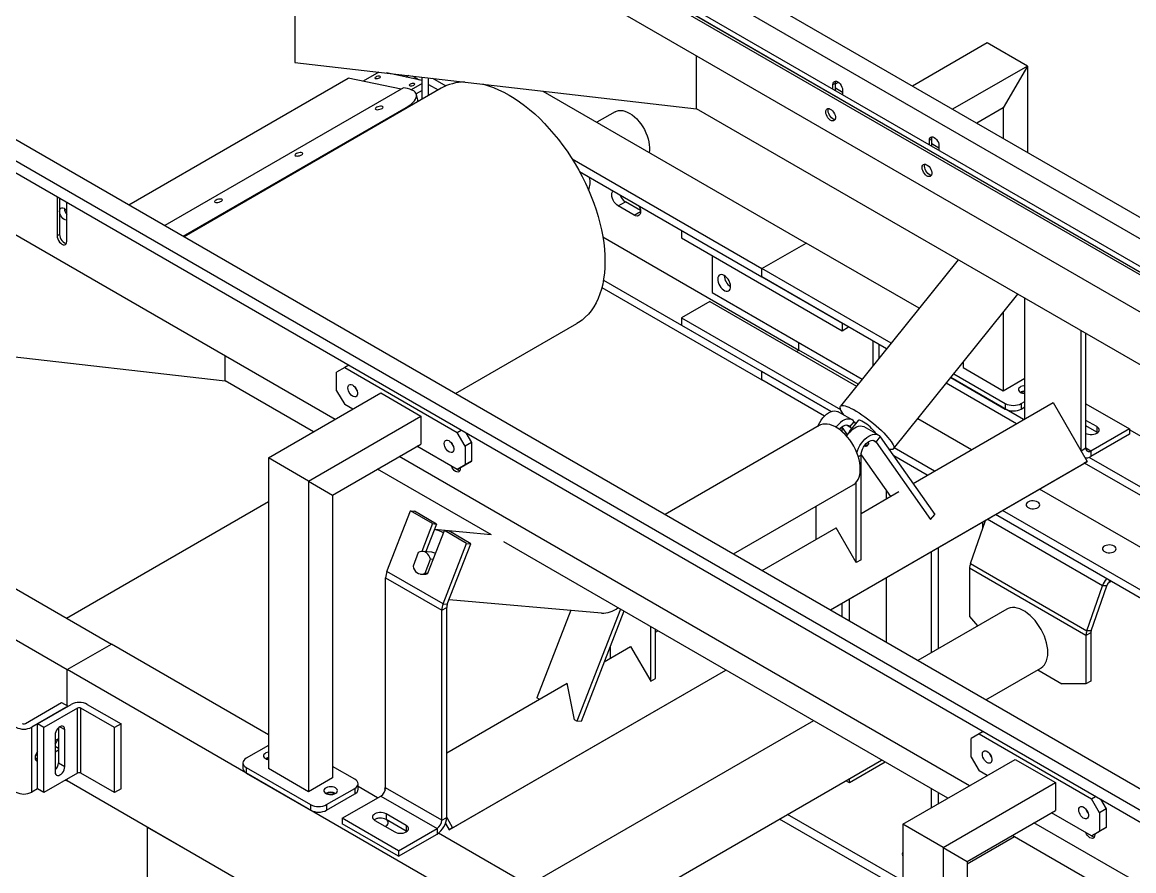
# Model space of a CAD drawing. Header units: millimetres. Extents: x 41 to 1868, y -696 to 319.
# Drawn here: x 1283.57 to 1301.37, y 253.05 to 266.63 of the extents above; entities that cross this region are included whole.
import ezdxf

# ---------------------------------------------------------------- set-up
doc = ezdxf.new("R2010")
doc.units = ezdxf.units.MM

msp = doc.modelspace()

# ---------------------------------------------------------------- linework, layer by layer
at = {"color": 7, "linetype": 'Continuous', "lineweight": 25}
for p, q in [((1288.3118, 271.1014), (1359.1511, 230.2068)), ((1288.0161, 270.9307), (1358.8554, 230.0361)), ((1287.9004, 270.4185), (1358.7397, 229.5239)), ((1287.939, 270.4408), (1358.7783, 229.5461)), ((1358.7397, 228.93), (1287.9004, 269.8247)), ((1287.939, 269.8024), (1287.939, 265.9869)), ((1294.3673, 266.7298), (1352.35, 233.2571)), ((1294.4444, 266.7744), (1352.4271, 233.3016)), ((1280.3922, 266.5295), (1351.2315, 225.6349)), ((1280.0966, 266.3588), (1350.9358, 225.4642)), ((1299.0213, 266.2993), (1297.8257, 265.6091)), ((1299.6641, 265.9282), (1299.0213, 266.2993)), ((1280.0966, 266.1658), (1350.9358, 225.2712)), ((1294.3673, 265.2452), (1294.3673, 266.0914)), ((1287.939, 265.9869), (1294.3673, 265.2452)), ((1299.6641, 265.9282), (1298.4685, 265.238)), ((1299.6641, 265.9282), (1299.2784, 265.2602)), ((1299.6641, 265.9282), (1299.6641, 264.5479)), ((1285.2794, 263.7082), (1288.7926, 265.7363)), ((1289.6399, 265.5575), (1288.7926, 265.7363)), ((1289.2853, 265.8316), (1289.0325, 265.6857)), ((1289.9768, 265.697), (1289.4039, 265.8179)), ((1289.7608, 265.7767), (1289.7175, 265.7517)), ((1289.8185, 265.77), (1289.9268, 265.7075)), ((1289.9768, 265.3978), (1289.9768, 265.7518)), ((1290.0796, 265.4572), (1290.0796, 265.7399)), ((1290.0796, 265.6342), (1290.0796, 265.7399)), ((1290.1401, 265.7329), (1290.3535, 265.6097)), ((1296.6419, 265.668), (1296.5914, 265.6388)), ((1289.6794, 265.5803), (1285.858, 263.3742)), ((1290.2785, 265.572), (1286.1647, 263.1972)), ((1289.7407, 265.5673), (1289.6794, 265.5803)), ((1289.9768, 265.6511), (1289.8009, 265.5496)), ((1289.9768, 265.5393), (1289.8812, 265.4841)), ((1290.0796, 265.6342), (1290.2329, 265.5457)), ((1291.9076, 265.529), (1296.1222, 263.096)), ((1296.5529, 265.6314), (1296.5914, 265.6537)), ((1296.5529, 265.5572), (1296.5529, 265.6314)), ((1296.5914, 265.5349), (1296.5914, 265.6537)), ((1296.5914, 265.5794), (1296.7071, 265.5126)), ((1296.7071, 265.5423), (1296.7071, 265.4681)), ((1289.9052, 265.3885), (1289.8858, 265.4705)), ((1286.1508, 263.2051), (1289.7227, 265.2671)), ((1293.0665, 265.1965), (1292.775, 265.0282)), ((1352.35, 231.7725), (1294.3673, 265.2452)), ((1299.2784, 265.2602), (1298.8543, 265.0154)), ((1299.2784, 265.2602), (1299.2784, 264.7705)), ((1288.5817, 260.2727), (1280.3537, 265.0226)), ((1298.1709, 264.7864), (1298.1747, 264.7842)), ((1298.0956, 264.7408), (1298.1342, 264.763)), ((1298.0956, 264.6665), (1298.0956, 264.7408)), ((1298.1342, 264.6443), (1298.1342, 264.763)), ((1298.1342, 264.6888), (1298.2499, 264.622)), ((1298.2499, 264.6517), (1298.2499, 264.5775)), ((1292.377, 264.4416), (1295.4151, 262.6878)), ((1292.4958, 264.2394), (1295.4151, 262.5541)), ((1284.1335, 263.8353), (1284.1335, 263.2117)), ((1284.1721, 263.8131), (1284.1721, 263.234)), ((1284.2878, 263.1227), (1284.2878, 263.7463)), ((1293.1137, 263.6896), (1293.2295, 263.7564)), ((1293.4729, 263.6158), (1293.2295, 263.7564)), ((1293.3709, 263.5411), (1293.1137, 263.6896)), ((1284.1721, 263.234), (1284.1335, 263.2117)), ((1292.8683, 263.1929), (1296.0065, 261.3812)), ((1294.1294, 263.2963), (1294.1294, 263.1776)), ((1294.1294, 263.2963), (1296.7007, 261.812)), ((1294.1294, 263.1776), (1296.7007, 261.6932)), ((1295.4151, 262.6878), (1296.1222, 263.096)), ((1297.9318, 262.0513), (1296.1222, 263.096)), ((1294.618, 262.8955), (1294.618, 262.3016)), ((1298.5556, 262.8273), (1296.6724, 260.4847)), ((1295.4151, 262.5541), (1295.4151, 262.6878)), ((1297.4835, 261.4937), (1295.4151, 262.6878)), ((1292.8783, 262.5042), (1295.4151, 261.0398)), ((1297.4101, 261.4024), (1295.4151, 262.5541)), ((1292.8531, 262.3852), (1295.4151, 260.9062)), ((1294.618, 262.3016), (1297.0188, 260.9156)), ((1294.5794, 262.1606), (1294.1294, 261.9008)), ((1294.5794, 262.1606), (1296.9292, 260.8041)), ((1297.5227, 259.8012), (1299.5116, 262.2754)), ((1299.6256, 260.2868), (1299.6256, 262.2096)), ((1299.2784, 261.9853), (1299.2784, 260.7321)), ((1290.5123, 260.6873), (1292.452, 261.8071)), ((1294.1294, 261.9008), (1296.674, 260.4319)), ((1294.1294, 261.9008), (1294.1294, 261.782)), ((1294.1294, 261.782), (1296.5254, 260.3988)), ((1296.7007, 261.812), (1296.7007, 261.6932)), ((1296.7007, 261.6932), (1296.8036, 261.7526)), ((1280.3922, 261.6303), (1286.8205, 260.8885)), ((1300.5255, 259.7673), (1300.5255, 261.6901)), ((1300.6026, 259.8118), (1300.6026, 261.6456)), ((1296.0065, 261.3812), (1296.0065, 261.5)), ((1297.1893, 261.5299), (1297.1893, 261.1276)), ((1297.2921, 261.2556), (1297.2921, 261.4706)), ((1286.8205, 260.8885), (1286.8205, 261.2894)), ((1295.9679, 261.359), (1296.0065, 261.3812)), ((1296.9536, 260.8345), (1296.0065, 261.3812)), ((1288.7361, 261.104), (1288.6075, 261.0298)), ((1288.8004, 261.1412), (1288.7361, 261.104)), ((1288.7361, 261.104), (1290.536, 260.065)), ((1295.4151, 260.9062), (1295.4151, 261.0398)), ((1296.5254, 260.3988), (1295.4151, 261.0398)), ((1298.6356, 261.1857), (1298.6356, 261.1032)), ((1298.6356, 261.1032), (1299.2784, 260.7321)), ((1288.2345, 260.0723), (1286.8205, 260.8885)), ((1288.6075, 260.7329), (1288.6075, 261.0298)), ((1296.4186, 260.3269), (1295.4151, 260.9062)), ((1299.604, 260.2695), (1298.4395, 260.9418)), ((1298.4395, 260.9418), (1299.3106, 260.4389)), ((1298.4884, 261.0026), (1299.3106, 260.528)), ((1299.2784, 260.7321), (1299.6256, 260.9325)), ((1287.5147, 259.6567), (1289.3147, 260.6958)), ((1288.6075, 260.7329), (1288.7361, 260.5102)), ((1288.929, 260.7374), (1288.929, 260.745)), ((1289.3147, 260.6958), (1289.9575, 260.3247)), ((1299.4883, 260.2027), (1298.3662, 260.8505)), ((1288.8646, 260.436), (1288.7361, 260.5102)), ((1297.8342, 259.2479), (1300.0755, 260.5417)), ((1299.3106, 260.528), (1299.3106, 260.4389)), ((1299.5677, 260.528), (1299.6256, 260.5614)), ((1299.5677, 260.528), (1299.5677, 260.4389)), ((1300.0755, 260.5417), (1300.621, 259.597)), ((1300.6026, 260.5243), (1301.2969, 260.1235)), ((1288.1576, 259.2856), (1289.9575, 260.3247)), ((1289.9575, 260.3247), (1289.9575, 259.8793)), ((1296.859, 260.2659), (1296.634, 260.3958)), ((1296.7007, 260.3821), (1296.7007, 260.3573)), ((1299.5677, 260.4389), (1299.6256, 260.4723)), ((1296.3316, 260.1731), (1293.8673, 258.7505)), ((1296.6936, 260.1491), (1296.7831, 260.0216)), ((1296.9141, 260.2037), (1296.8139, 260.0791)), ((1296.8249, 260.1525), (1296.8917, 260.2356)), ((1296.8249, 260.1525), (1296.8473, 260.1206)), ((1296.8917, 260.2356), (1296.9141, 260.2037)), ((1296.9559, 260.2569), (1296.9136, 260.2044)), ((1297.2768, 260.0247), (1297.0519, 260.1546)), ((1298.7681, 259.787), (1297.9096, 260.2826)), ((1299.6256, 260.2868), (1299.6256, 260.282)), ((1300.7762, 260.1569), (1300.6026, 260.2571)), ((1300.7762, 260.0678), (1300.6026, 260.168)), ((1300.7762, 260.1569), (1300.7762, 260.0678)), ((1290.536, 260.065), (1290.6003, 260.1021)), ((1290.6646, 259.8423), (1290.536, 260.065)), ((1290.6774, 260.0576), (1290.7674, 259.9017)), ((1296.7007, 260.0763), (1296.7007, 260.1389)), ((1296.8208, 260.0692), (1296.8139, 260.0791)), ((1297.2427, 259.9113), (1297.3095, 259.9944)), ((1297.3095, 259.9944), (1298.183, 258.7515)), ((1301.2969, 260.1235), (1300.6798, 259.7673)), ((1301.2969, 260.0344), (1300.6798, 259.6782)), ((1300.7874, 260.0604), (1300.7762, 260.0678)), ((1301.2969, 260.1235), (1301.2969, 260.0344)), ((1308.0884, 256.188), (1301.2969, 260.1087)), ((1288.5433, 259.0629), (1289.9575, 259.8793)), ((1290.536, 259.4711), (1289.8932, 259.8422)), ((1290.4717, 259.8468), (1290.4717, 259.8544)), ((1290.7674, 259.9017), (1290.6646, 259.8423)), ((1290.6646, 259.8423), (1290.6646, 259.5454)), ((1290.7674, 259.9017), (1290.7674, 259.6047)), ((1297.0738, 259.8723), (1297.0918, 259.8467)), ((1297.1252, 259.8883), (1297.0918, 259.8467)), ((1297.1252, 259.8883), (1297.1114, 259.9079)), ((1297.2427, 259.9113), (1298.1162, 258.6684)), ((1298.1767, 259.4456), (1297.5347, 259.8162)), ((1300.6026, 259.8118), (1300.5255, 259.7673)), ((1279.6659, 259.7561), (1285.0013, 256.676)), ((1287.5147, 259.6567), (1287.5147, 254.6833)), ((1288.1576, 259.2856), (1287.5147, 259.6567)), ((1298.7383, 254.4094), (1289.6103, 259.6789)), ((1297.0028, 258.0257), (1297.0028, 259.6985)), ((1297.0031, 259.7087), (1297.4734, 259.0396)), ((1298.061, 259.3788), (1297.5246, 259.6884)), ((1300.5256, 259.7623), (1300.5255, 259.7673)), ((1307.6401, 255.6304), (1300.6514, 259.6649)), ((1300.6798, 259.7673), (1300.6798, 259.6782)), ((1291.0884, 258.4247), (1289.2631, 259.4785)), ((1290.536, 259.4711), (1290.6646, 259.5454)), ((1290.6389, 259.5305), (1290.536, 259.4711)), ((1290.5874, 259.5008), (1290.5874, 259.4859)), ((1290.7674, 259.6047), (1290.6389, 259.5305)), ((1290.6646, 259.5454), (1290.7674, 259.6047)), ((1296.511, 257.2243), (1300.621, 259.597)), ((1296.511, 257.2243), (1300.5664, 259.5655)), ((1300.621, 259.597), (1300.5664, 259.5655)), ((1307.5668, 255.5391), (1300.5793, 259.5729)), ((1278.9588, 259.3479), (1284.2942, 256.2678)), ((1288.1576, 259.2856), (1288.1576, 254.3122)), ((1288.1576, 259.2856), (1288.5433, 259.0629)), ((1296.9257, 257.9811), (1296.9257, 259.269)), ((1294.9583, 258.1207), (1296.877, 259.2284)), ((1297.0028, 258.7679), (1297.6093, 259.118)), ((1297.4078, 259.0017), (1297.4078, 259.1329)), ((1307.1102, 254.9712), (1299.8591, 259.1572)), ((1284.2825, 257.091), (1287.5147, 258.9569)), ((1288.5433, 259.0629), (1288.5433, 254.5348)), ((1289.4125, 257.8411), (1289.7878, 258.8085)), ((1290.1414, 258.6044), (1289.7878, 258.8085)), ((1289.7878, 258.8085), (1289.8546, 258.8025)), ((1290.2082, 258.5984), (1289.8546, 258.8025)), ((1296.2829, 258.3523), (1296.2829, 258.8854)), ((1298.1162, 258.6684), (1298.183, 258.7515)), ((1306.5753, 254.4636), (1299.152, 258.7489)), ((1306.6821, 254.5355), (1299.2677, 258.8157)), ((1290.1414, 258.6044), (1289.9694, 258.1612)), ((1290.2082, 258.5984), (1290.0366, 258.1563)), ((1290.1414, 258.6044), (1290.2082, 258.5984)), ((1298.752, 257.9642), (1298.9919, 258.6565)), ((1298.9506, 258.5374), (1298.9506, 258.6327)), ((1290.0693, 257.8104), (1290.3342, 258.4931)), ((1291.0832, 258.4278), (1290.1735, 258.5091)), ((1290.6878, 258.289), (1290.3342, 258.4931)), ((1290.3342, 258.4931), (1290.401, 258.4871)), ((1290.7546, 258.283), (1290.401, 258.4871)), ((1295.42, 257.8542), (1296.6043, 258.5378)), ((1296.9257, 257.9811), (1296.6043, 258.5378)), ((1290.3124, 257.3215), (1290.6878, 258.289)), ((1290.3792, 257.3156), (1290.7546, 258.283)), ((1290.6878, 258.289), (1290.7546, 258.283)), ((1298.3911, 254.209), (1291.2821, 258.3129)), ((1298.2435, 256.6077), (1298.2435, 258.2245)), ((1289.9147, 258.145), (1289.8297, 257.9259)), ((1290.1296, 258.1479), (1289.9848, 258.1609)), ((1290.0225, 257.8145), (1290.1076, 258.0337)), ((1290.1544, 258.0295), (1290.1076, 258.0337)), ((1297.0028, 258.0257), (1296.9257, 257.9811)), ((1298.1278, 256.5409), (1298.1278, 258.1577)), ((1290.3124, 257.3215), (1289.4125, 257.8411)), ((1300.6026, 256.8138), (1298.7385, 257.8899)), ((1298.7385, 257.8899), (1298.7385, 257.1171)), ((1298.752, 257.9642), (1300.6162, 256.888)), ((1289.3918, 257.74), (1290.2917, 257.2205)), ((1289.3918, 254.379), (1289.3918, 257.74)), ((1289.9524, 257.7987), (1289.9992, 257.7945)), ((1290.0225, 257.8145), (1290.0693, 257.8104)), ((1297.4078, 256.7066), (1297.4078, 257.7421)), ((1300.9816, 257.6701), (1301.0012, 257.6814)), ((1300.6162, 256.888), (1300.8666, 257.6107)), ((1300.6852, 256.888), (1300.9356, 257.6107)), ((1300.9356, 257.6107), (1300.8666, 257.6107)), ((1290.3124, 257.3215), (1290.3792, 257.3156)), ((1290.4092, 257.3928), (1292.8483, 257.1747)), ((1296.7007, 257.1148), (1296.7007, 257.3339)), ((1296.8164, 257.048), (1296.8164, 257.4006)), ((1290.2917, 257.2205), (1290.3689, 257.265)), ((1290.2917, 253.8595), (1290.2917, 257.2205)), ((1290.3689, 253.904), (1290.3689, 257.265)), ((1292.3558, 257.2187), (1291.8114, 255.8154)), ((1293.149, 257.2352), (1292.4542, 255.4443)), ((1293.2055, 257.2026), (1292.521, 255.4384)), ((1299.3336, 257.237), (1297.9113, 256.4159)), ((1293.6344, 256.0811), (1293.6344, 256.9549)), ((1298.7385, 257.1171), (1298.8676, 256.968)), ((1293.7116, 256.1257), (1293.7116, 256.9104)), ((1293.7116, 256.8679), (1293.7484, 256.8892)), ((1300.6798, 256.8583), (1300.6026, 256.8138)), ((1300.6026, 256.8138), (1300.6026, 256.0409)), ((1300.6852, 256.888), (1300.6162, 256.888)), ((1300.6798, 256.8583), (1300.6798, 256.0855)), ((1284.2942, 256.2678), (1285.0013, 256.676)), ((1287.5147, 255.2251), (1285.0013, 256.676)), ((1292.8921, 256.3949), (1293.313, 256.6378)), ((1292.9916, 256.4523), (1292.9916, 256.6512)), ((1293.313, 256.6378), (1293.6344, 256.0811)), ((1284.2942, 255.6889), (1284.2942, 256.2678)), ((1342.9198, 222.424), (1284.2942, 256.2678)), ((1290.4098, 253.7022), (1294.8394, 256.2593)), ((1290.4644, 253.7337), (1294.8394, 256.2593)), ((1299.0023, 255.7861), (1299.879, 256.2922)), ((1299.8303, 256.2641), (1300.217, 256.0409)), ((1290.3689, 254.9382), (1292.2961, 256.0508)), ((1292.4157, 255.4666), (1292.2961, 256.0508)), ((1293.6344, 256.0811), (1293.7116, 256.1257)), ((1300.6798, 256.0855), (1300.6026, 256.0409)), ((1300.6026, 256.0409), (1300.217, 256.0409)), ((1283.6257, 255.4068), (1284.2042, 255.7408)), ((1283.8185, 255.3994), (1284.3585, 255.7111)), ((1284.2042, 255.7408), (1284.3071, 255.6814)), ((1284.6156, 255.7111), (1285.1556, 255.3994)), ((1291.8499, 255.7932), (1291.8114, 255.8154)), ((1284.3071, 255.6814), (1283.7285, 255.3475)), ((1284.4613, 255.6518), (1283.9214, 255.34)), ((1284.4613, 254.6125), (1284.4613, 255.6518)), ((1285.0527, 255.34), (1284.5128, 255.6518)), ((1284.5128, 254.6125), (1284.5128, 255.6518)), ((1283.7285, 254.3082), (1283.7285, 255.3475)), ((1283.9214, 255.34), (1283.8185, 255.3994)), ((1283.8185, 254.3602), (1283.8185, 255.3994)), ((1283.9214, 254.3008), (1283.9214, 255.34)), ((1285.1556, 255.3994), (1285.0527, 255.34)), ((1285.0527, 254.3008), (1285.0527, 255.34)), ((1285.1556, 254.3602), (1285.1556, 255.3994)), ((1296.2397, 255.4509), (1291.6816, 252.8196)), ((1292.4542, 255.4443), (1292.4157, 255.4666)), ((1292.521, 255.4384), (1292.4542, 255.4443)), ((1284.1013, 255.2212), (1284.1013, 254.6274)), ((1284.1528, 255.1618), (1284.1013, 255.1321)), ((1284.1528, 255.3349), (1284.1528, 254.7758)), ((1284.2556, 254.7165), (1284.2556, 255.3103)), ((1298.8927, 255.2407), (1298.7642, 255.1665)), ((1298.7642, 254.8696), (1298.7642, 255.1665)), ((1298.9571, 255.2779), (1298.8927, 255.2407)), ((1298.8927, 255.2407), (1300.6926, 254.2017)), ((1284.1013, 254.954), (1284.1528, 254.9837)), ((1287.5147, 255.0544), (1287.1612, 254.8503)), ((1283.8185, 254.9095), (1283.7843, 254.8897)), ((1292.7726, 252.1898), (1297.3307, 254.8211)), ((1297.6714, 253.7934), (1299.4713, 254.8325)), ((1298.7642, 254.8696), (1298.8927, 254.6469)), ((1299.0856, 254.8741), (1299.0856, 254.8817)), ((1299.4713, 254.8325), (1300.1141, 254.4614)), ((1284.1528, 254.7758), (1284.2556, 254.7165)), ((1287.1079, 254.776), (1287.1079, 254.687)), ((1287.1612, 254.7018), (1288.1897, 254.1081)), ((1287.1612, 254.7018), (1287.1612, 254.6127)), ((1288.1576, 254.3122), (1287.5147, 254.6833)), ((1288.8968, 254.5163), (1288.5433, 254.7204)), ((1297.3901, 254.7869), (1296.8164, 254.4557)), ((1299.0212, 254.5727), (1298.8927, 254.6469)), ((1284.4613, 254.6125), (1283.9214, 254.3008)), ((1284.2684, 254.5012), (1284.2942, 254.4863)), ((1284.2942, 254.4863), (1284.2942, 254.516)), ((1342.9198, 220.6425), (1284.2942, 254.4863)), ((1285.0527, 254.3008), (1284.5128, 254.6125)), ((1287.1612, 254.6127), (1288.1897, 254.019)), ((1288.5433, 254.5348), (1288.1576, 254.3122)), ((1296.8164, 254.4557), (1296.757, 254.49)), ((1296.8164, 254.4557), (1296.8164, 254.5242)), ((1298.3142, 253.4224), (1300.1141, 254.4614)), ((1300.1141, 254.4614), (1300.1141, 254.016)), ((1283.8185, 254.3602), (1283.7285, 254.3082)), ((1283.9214, 254.3008), (1283.8185, 254.3602)), ((1285.1556, 254.3602), (1285.0527, 254.3008)), ((1288.4468, 254.1081), (1288.8968, 254.3678)), ((1288.4468, 254.019), (1288.8968, 254.2788)), ((1288.8968, 254.3678), (1288.8968, 254.2788)), ((1288.9501, 254.353), (1288.9501, 254.4421)), ((1289.2632, 254.2157), (1288.9501, 254.3965)), ((1289.3917, 254.374), (1289.3735, 254.3635)), ((1289.3735, 254.3635), (1289.386, 254.3417)), ((1290.2917, 253.8595), (1289.3918, 254.379)), ((1298.1278, 254.0569), (1298.1278, 254.361)), ((1298.2435, 254.1237), (1298.2435, 254.2942)), ((1288.1897, 254.1081), (1288.1897, 254.019)), ((1288.4468, 254.1081), (1288.4468, 254.019)), ((1288.6975, 253.8891), (1289.3147, 254.2454)), ((1289.3147, 254.2454), (1290.2146, 253.7258)), ((1300.6926, 254.2017), (1300.757, 254.2388)), ((1300.8212, 253.979), (1300.6926, 254.2017)), ((1300.834, 254.1943), (1300.9241, 254.0384)), ((1289.7196, 253.7741), (1289.3982, 253.9596)), ((1289.3982, 253.9596), (1289.3982, 253.8706)), ((1297.6714, 252.8859), (1295.8249, 253.9519)), ((1298.6999, 253.1996), (1300.1141, 254.016)), ((1300.6926, 253.6078), (1300.0498, 253.9789)), ((1300.6284, 253.9835), (1300.6284, 253.9911)), ((1300.9241, 254.0384), (1300.8212, 253.979)), ((1300.8212, 253.979), (1300.8212, 253.6821)), ((1300.9241, 254.0384), (1300.9241, 253.7414)), ((1285.5798, 248.1025), (1285.5798, 253.7441)), ((1287.1226, 252.8535), (1285.5798, 253.7441)), ((1288.6975, 253.8891), (1288.6975, 253.8)), ((1289.5975, 253.3696), (1288.6975, 253.8891)), ((1289.5975, 253.2805), (1288.6975, 253.8)), ((1289.2182, 253.8706), (1289.207, 253.8631)), ((1289.2182, 253.8557), (1289.5396, 253.6702)), ((1289.7196, 253.685), (1289.3982, 253.8706)), ((1289.7196, 253.7741), (1289.7196, 253.685)), ((1290.2917, 253.8595), (1290.3689, 253.904)), ((1290.3496, 253.8065), (1290.4098, 253.7022)), ((1290.3688, 253.8992), (1290.4644, 253.7337)), ((1297.6714, 252.7375), (1295.6964, 253.8776)), ((1297.6714, 253.7934), (1297.6714, 248.82)), ((1298.3142, 253.4224), (1297.6714, 253.7934)), ((1308.8949, 248.5461), (1299.7669, 253.8156)), ((1300.9241, 253.7414), (1300.7955, 253.6672)), ((1300.8212, 253.6821), (1300.9241, 253.7414)), ((1289.5975, 253.3696), (1290.2146, 253.7258)), ((1289.5975, 253.2805), (1290.2146, 253.6368)), ((1289.7309, 253.6776), (1289.7196, 253.685)), ((1290.2146, 253.7258), (1290.2146, 253.6368)), ((1297.6714, 249.3618), (1290.2385, 253.6527)), ((1290.4644, 253.7337), (1290.4098, 253.7022)), ((1299.46, 253.5919), (1298.6999, 253.1531)), ((1301.2451, 252.5614), (1299.4197, 253.6152)), ((1300.6926, 253.6078), (1300.8212, 253.6821)), ((1300.7955, 253.6672), (1300.6926, 253.6078)), ((1300.7441, 253.6375), (1300.7441, 253.6226)), ((1298.3142, 253.4224), (1298.3142, 248.4489)), ((1298.3142, 253.4224), (1298.6999, 253.1996)), ((1289.5975, 253.3696), (1289.5975, 253.2805)), ((1298.6999, 253.1996), (1298.6999, 248.6715))]:
    msp.add_line(p, q, dxfattribs=at)
at = {"color": 8, "linetype": 'Continuous', "lineweight": 25}
for p, q in [((1289.7227, 265.2671), (1289.726, 265.2531)), ((1293.3709, 263.5411), (1293.4737, 263.6005)), ((1296.7778, 260.1796), (1296.8249, 260.1525)), ((1299.6256, 260.2868), (1299.6297, 260.2844)), ((1297.1957, 259.9384), (1297.2427, 259.9113)), ((1300.6798, 259.7673), (1300.6026, 259.8118)), ((1297.0028, 259.6985), (1296.9584, 259.6729)), ((1300.5213, 259.7697), (1300.5255, 259.7673)), ((1300.8666, 257.6107), (1299.0234, 258.6747)), ((1300.9816, 257.6701), (1300.9816, 257.6927)), ((1284.1785, 255.3548), (1284.2556, 255.3103)), ((1284.1013, 255.0431), (1284.1528, 255.0134)), ((1283.7799, 254.8575), (1283.8185, 254.8352))]:
    msp.add_line(p, q, dxfattribs=at)
at = {"color": 7, "linetype": 'Continuous', "lineweight": 25, "flags": 128}
for points in [[(1289.2309, 265.7277), (1289.245, 265.7267), (1289.2619, 265.7286), (1289.279, 265.7332), (1289.2936, 265.7398), (1289.3036, 265.7474), (1289.3074, 265.7548), (1289.3044, 265.7609), (1289.2952, 265.7648), (1289.281, 265.7659), (1289.2641, 265.764), (1289.247, 265.7593), (1289.2324, 265.7527), (1289.2224, 265.7451), (1289.2186, 265.7377), (1289.2216, 265.7316), (1289.2309, 265.7277)], [(1296.5529, 265.6314), (1296.5555, 265.6529), (1296.5632, 265.67), (1296.5754, 265.6813), (1296.5914, 265.6863), (1296.61, 265.6844), (1296.63, 265.6759), (1296.65, 265.6614), (1296.6686, 265.6417), (1296.6845, 265.6184), (1296.6968, 265.5928), (1296.7045, 265.5669), (1296.7071, 265.5423)], [(1296.5914, 265.6537), (1296.5941, 265.6752), (1296.5983, 265.6864)], [(1289.7227, 265.2671), (1289.7635, 265.2925), (1289.7993, 265.3186), (1289.8294, 265.345), (1289.8536, 265.3714), (1289.8715, 265.3975), (1289.8829, 265.4229), (1289.8877, 265.4473), (1289.8858, 265.4704), (1289.8772, 265.4919), (1289.862, 265.5116), (1289.8405, 265.5292), (1289.8129, 265.5445), (1289.7795, 265.5573), (1289.7407, 265.5673)], [(1289.7823, 265.6113), (1289.7965, 265.6103), (1289.8134, 265.6122), (1289.8305, 265.6168), (1289.8451, 265.6234), (1289.8551, 265.631), (1289.8589, 265.6384), (1289.8559, 265.6446), (1289.8466, 265.6484), (1289.8325, 265.6495), (1289.8155, 265.6476), (1289.7985, 265.643), (1289.7838, 265.6364), (1289.7739, 265.6288), (1289.7701, 265.6213), (1289.7731, 265.6152), (1289.7823, 265.6113)], [(1290.94, 265.6406), (1290.9556, 265.6367), (1291.0364, 265.6132), (1291.1182, 265.584), (1291.2007, 265.5492), (1291.2836, 265.509), (1291.3669, 265.4635), (1291.4501, 265.4128), (1291.533, 265.357), (1291.6155, 265.2963), (1291.6972, 265.2309), (1291.778, 265.161), (1291.8575, 265.0868), (1291.9356, 265.0084), (1292.0121, 264.9262), (1292.0866, 264.8404), (1292.159, 264.7512), (1292.2291, 264.6589), (1292.2967, 264.5637), (1292.3615, 264.466), (1292.4234, 264.366), (1292.4822, 264.264), (1292.5377, 264.1603), (1292.5898, 264.0553), (1292.6383, 263.9492), (1292.6831, 263.8423), (1292.724, 263.7349), (1292.7609, 263.6275), (1292.7937, 263.5202), (1292.8223, 263.4134), (1292.8467, 263.3074), (1292.8667, 263.2026), (1292.8823, 263.0991), (1292.8934, 262.9975), (1292.9001, 262.8978), (1292.9023, 262.8004), (1292.8999, 262.7057), (1292.8931, 262.6139), (1292.8817, 262.5252), (1292.866, 262.4399), (1292.8458, 262.3583), (1292.8213, 262.2806), (1292.7925, 262.207), (1292.7595, 262.1378), (1292.7225, 262.0731), (1292.6814, 262.0132), (1292.6365, 261.9581), (1292.5879, 261.9082), (1292.5357, 261.8635), (1292.48, 261.8241), (1292.452, 261.8071)], [(1289.2427, 265.2316), (1289.2591, 265.23), (1289.2786, 265.2315), (1289.299, 265.2358), (1289.3183, 265.2424), (1289.3342, 265.2507), (1289.3451, 265.2597), (1289.3498, 265.2685), (1289.3477, 265.2761), (1289.3392, 265.2817), (1289.3251, 265.2847), (1289.3069, 265.2847), (1289.2867, 265.2818), (1289.2665, 265.2763), (1289.2487, 265.2687), (1289.2351, 265.2599), (1289.2272, 265.2509), (1289.2259, 265.2426), (1289.2312, 265.2359), (1289.2427, 265.2316)], [(1293.0665, 265.1965), (1293.0877, 265.2067), (1293.1183, 265.2151), (1293.1514, 265.2178), (1293.1865, 265.2147), (1293.223, 265.2057), (1293.2606, 265.1912), (1293.2987, 265.1711), (1293.3366, 265.1459), (1293.374, 265.1159), (1293.4103, 265.0815), (1293.4449, 265.0432), (1293.4774, 265.0015), (1293.5073, 264.957), (1293.5342, 264.9103), (1293.5577, 264.8622), (1293.5776, 264.8132), (1293.5934, 264.7641), (1293.605, 264.7155), (1293.6123, 264.6681), (1293.6151, 264.6226), (1293.6134, 264.5797), (1293.6087, 264.547)], [(1296.4371, 265.1934), (1296.4396, 265.2142), (1296.4467, 265.2308), (1296.4581, 265.2423), (1296.473, 265.248), (1296.4904, 265.2474), (1296.5094, 265.2406), (1296.5287, 265.2281), (1296.5471, 265.2105), (1296.5635, 265.1892), (1296.5767, 265.1652), (1296.586, 265.1403), (1296.5908, 265.1159), (1296.5908, 265.0936), (1296.586, 265.0747), (1296.5767, 265.0605), (1296.5635, 265.0519), (1296.5471, 265.0493), (1296.5287, 265.0531), (1296.5094, 265.0628), (1296.4904, 265.078), (1296.473, 265.0976), (1296.4581, 265.1204), (1296.4467, 265.145), (1296.4396, 265.1699), (1296.4371, 265.1934)], [(1296.4757, 265.2157), (1296.4781, 265.2365), (1296.4826, 265.2484)], [(1296.4757, 265.2157), (1296.4781, 265.2365), (1296.4826, 265.2484)], [(1296.5846, 265.0717), (1296.5673, 265.0753), (1296.548, 265.0851), (1296.529, 265.1002), (1296.5115, 265.1198), (1296.4966, 265.1427), (1296.4853, 265.1673), (1296.4781, 265.1922), (1296.4757, 265.2157)], [(1296.5846, 265.0717), (1296.5673, 265.0753), (1296.548, 265.0851), (1296.529, 265.1002), (1296.5115, 265.1198), (1296.4966, 265.1427), (1296.4853, 265.1673), (1296.4781, 265.1922), (1296.4757, 265.2157)], [(1298.0956, 264.7408), (1298.0983, 264.7623), (1298.106, 264.7793), (1298.1182, 264.7907), (1298.1342, 264.7956), (1298.1528, 264.7938), (1298.1728, 264.7853), (1298.1927, 264.7707), (1298.2113, 264.7511), (1298.2273, 264.7277), (1298.2396, 264.7022), (1298.2473, 264.6763), (1298.2499, 264.6517)], [(1298.1342, 264.763), (1298.1368, 264.7846), (1298.141, 264.7957)], [(1287.9571, 264.4894), (1287.9735, 264.4878), (1287.9929, 264.4893), (1288.0134, 264.4936), (1288.0326, 264.5002), (1288.0485, 264.5085), (1288.0594, 264.5175), (1288.0641, 264.5263), (1288.0621, 264.5339), (1288.0535, 264.5395), (1288.0394, 264.5425), (1288.0212, 264.5425), (1288.001, 264.5396), (1287.9809, 264.5341), (1287.9631, 264.5265), (1287.9495, 264.5178), (1287.9416, 264.5087), (1287.9402, 264.5004), (1287.9456, 264.4937), (1287.9571, 264.4894)], [(1297.9799, 264.3028), (1297.9823, 264.3236), (1297.9895, 264.3402), (1298.0008, 264.3517), (1298.0157, 264.3574), (1298.0332, 264.3568), (1298.0522, 264.35), (1298.0715, 264.3374), (1298.0899, 264.3199), (1298.1062, 264.2985), (1298.1195, 264.2746), (1298.1288, 264.2497), (1298.1336, 264.2253), (1298.1336, 264.2029), (1298.1288, 264.1841), (1298.1195, 264.1699), (1298.1062, 264.1613), (1298.0899, 264.1587), (1298.0715, 264.1624), (1298.0522, 264.1722), (1298.0332, 264.1873), (1298.0157, 264.2069), (1298.0008, 264.2298), (1297.9895, 264.2544), (1297.9823, 264.2793), (1297.9799, 264.3028)], [(1298.0185, 264.3251), (1298.0209, 264.3458), (1298.0253, 264.3578)], [(1298.0185, 264.3251), (1298.0209, 264.3458), (1298.0253, 264.3578)], [(1298.1274, 264.181), (1298.1101, 264.1847), (1298.0908, 264.1944), (1298.0718, 264.2096), (1298.0543, 264.2292), (1298.0394, 264.252), (1298.028, 264.2767), (1298.0209, 264.3015), (1298.0185, 264.3251)], [(1298.1274, 264.181), (1298.1101, 264.1847), (1298.0908, 264.1944), (1298.0718, 264.2096), (1298.0543, 264.2292), (1298.0394, 264.252), (1298.028, 264.2767), (1298.0209, 264.3015), (1298.0185, 264.3251)], [(1293.1137, 263.6896), (1293.0909, 263.7057), (1293.0691, 263.7271), (1293.0496, 263.7525), (1293.0333, 263.7807), (1293.0211, 263.8103), (1293.0135, 263.8398), (1293.0109, 263.8677), (1293.0135, 263.8926), (1293.0211, 263.9134), (1293.0333, 263.9288), (1293.0335, 263.929)], [(1286.6714, 263.7472), (1286.6878, 263.7457), (1286.7073, 263.7471), (1286.7277, 263.7514), (1286.747, 263.758), (1286.7629, 263.7663), (1286.7738, 263.7753), (1286.7785, 263.7841), (1286.7764, 263.7917), (1286.7679, 263.7973), (1286.7538, 263.8003), (1286.7356, 263.8003), (1286.7154, 263.7974), (1286.6952, 263.7919), (1286.6774, 263.7843), (1286.6638, 263.7756), (1286.6559, 263.7665), (1286.6546, 263.7582), (1286.6599, 263.7515), (1286.6714, 263.7472)], [(1284.1721, 263.6052), (1284.1745, 263.6259), (1284.1816, 263.6426), (1284.193, 263.6541), (1284.2079, 263.6597), (1284.2254, 263.6591), (1284.2444, 263.6523), (1284.2637, 263.6398), (1284.282, 263.6223), (1284.2878, 263.6155)], [(1284.2878, 263.4612), (1284.282, 263.4611), (1284.2637, 263.4648), (1284.2444, 263.4745), (1284.2254, 263.4897), (1284.2079, 263.5093), (1284.193, 263.5321), (1284.1816, 263.5567), (1284.1745, 263.5816), (1284.1721, 263.6052)], [(1293.4511, 263.6879), (1293.4513, 263.6875), (1293.4635, 263.6579), (1293.4711, 263.6284), (1293.4737, 263.6005), (1293.4711, 263.5756), (1293.4635, 263.5549), (1293.4513, 263.5394), (1293.435, 263.53), (1293.4155, 263.5271), (1293.3938, 263.5309), (1293.3709, 263.5411)], [(1284.1335, 263.2117), (1284.1361, 263.1872), (1284.1438, 263.1612), (1284.1561, 263.1357), (1284.1721, 263.1123), (1284.1907, 263.0927), (1284.2106, 263.0781), (1284.2306, 263.0696), (1284.2492, 263.0678), (1284.2652, 263.0727), (1284.2774, 263.0841), (1284.2851, 263.1011), (1284.2878, 263.1227)], [(1284.1721, 263.234), (1284.1747, 263.2094), (1284.1824, 263.1835), (1284.1947, 263.158), (1284.2106, 263.1346), (1284.2292, 263.115), (1284.2492, 263.1004), (1284.2692, 263.0919), (1284.2809, 263.09)], [(1294.8108, 262.5763), (1294.7887, 262.5863), (1294.7676, 262.5902), (1294.7486, 262.588), (1294.7324, 262.5796), (1294.7199, 262.5656), (1294.7117, 262.5465), (1294.7081, 262.5232), (1294.7093, 262.4969), (1294.7153, 262.4687), (1294.7257, 262.44), (1294.7401, 262.4121), (1294.7578, 262.3863), (1294.778, 262.3639), (1294.7997, 262.3458), (1294.8219, 262.333), (1294.8436, 262.326), (1294.8638, 262.3251), (1294.8815, 262.3304), (1294.8959, 262.3417), (1294.9063, 262.3584), (1294.9123, 262.3797), (1294.9135, 262.4046), (1294.9099, 262.4321), (1294.9017, 262.4607), (1294.8892, 262.4891), (1294.873, 262.5161), (1294.854, 262.5404), (1294.8329, 262.5607), (1294.8108, 262.5763)], [(1288.7875, 260.7774), (1288.79, 260.7982), (1288.7971, 260.8148), (1288.8084, 260.8263), (1288.8233, 260.832), (1288.8408, 260.8314), (1288.8598, 260.8246), (1288.8791, 260.812), (1288.8975, 260.7945), (1288.9138, 260.7731), (1288.9271, 260.7492), (1288.9364, 260.7243), (1288.9412, 260.6999), (1288.9412, 260.6775), (1288.9364, 260.6587), (1288.9271, 260.6445), (1288.9138, 260.6359), (1288.8975, 260.6333), (1288.8791, 260.637), (1288.8598, 260.6468), (1288.8408, 260.6619), (1288.8233, 260.6815), (1288.8084, 260.7044), (1288.7971, 260.729), (1288.79, 260.7539), (1288.7875, 260.7774)], [(1299.6256, 260.8135), (1299.6082, 260.8121), (1299.5825, 260.8068), (1299.5598, 260.7979), (1299.5418, 260.7861), (1299.5293, 260.772), (1299.5234, 260.7566), (1299.5242, 260.7408), (1299.5319, 260.7257), (1299.5458, 260.7121), (1299.5651, 260.7009), (1299.5887, 260.6929), (1299.6149, 260.6885), (1299.6256, 260.6878)], [(1296.311, 260.1613), (1296.3207, 260.1842), (1296.3409, 260.2239), (1296.3646, 260.2618), (1296.3913, 260.2969), (1296.4202, 260.3284), (1296.4508, 260.3555), (1296.4822, 260.3776), (1296.5139, 260.3942), (1296.5449, 260.4048), (1296.5745, 260.4093), (1296.6022, 260.4074), (1296.6272, 260.3994), (1296.634, 260.3958)], [(1296.7309, 260.3398), (1296.7119, 260.3656), (1296.6933, 260.394), (1296.6794, 260.4194), (1296.6705, 260.4416), (1296.6665, 260.4603), (1296.6677, 260.4752), (1296.6738, 260.4863), (1296.6849, 260.4933), (1296.7009, 260.4962), (1296.7215, 260.495), (1296.7465, 260.4897), (1296.7757, 260.4803), (1296.8086, 260.4669), (1296.8449, 260.4498), (1296.8841, 260.429), (1296.9259, 260.4049), (1296.9697, 260.3777), (1297.0149, 260.3478), (1297.0612, 260.3155), (1297.1078, 260.2811), (1297.1544, 260.2451), (1297.2003, 260.2079), (1297.245, 260.17), (1297.2879, 260.1318), (1297.3286, 260.0936), (1297.3666, 260.0561), (1297.4015, 260.0196), (1297.4328, 259.9845), (1297.4601, 259.9513), (1297.4833, 259.9203)], [(1296.99, 259.4781), (1296.9877, 259.5276), (1296.981, 259.579), (1296.9698, 259.632), (1296.9543, 259.6857), (1296.9348, 259.7396), (1296.9113, 259.793), (1296.8843, 259.8454), (1296.854, 259.8961), (1296.8207, 259.9444), (1296.7849, 259.99), (1296.747, 260.0321), (1296.7075, 260.0703), (1296.6667, 260.1043), (1296.6252, 260.1334), (1296.5834, 260.1575), (1296.5419, 260.1763), (1296.5011, 260.1895), (1296.4615, 260.1969), (1296.4236, 260.1986), (1296.3878, 260.1943), (1296.3546, 260.1844), (1296.3316, 260.1731)], [(1296.8917, 260.2356), (1296.8738, 260.2554), (1296.8521, 260.2695), (1296.8272, 260.2776), (1296.7995, 260.2794), (1296.7699, 260.2749), (1296.7388, 260.2643), (1296.7072, 260.2477), (1296.6758, 260.2256), (1296.6452, 260.1985), (1296.6162, 260.1671), (1296.6011, 260.148)], [(1296.8249, 260.1525), (1296.8098, 260.168), (1296.7908, 260.1772), (1296.7687, 260.1799), (1296.7443, 260.1759), (1296.7187, 260.1653), (1296.6929, 260.1486), (1296.668, 260.1265), (1296.6554, 260.1127)], [(1296.7721, 260.0049), (1296.7824, 260.0206), (1296.8091, 260.0557), (1296.838, 260.0872), (1296.8686, 260.1143), (1296.9001, 260.1364), (1296.9317, 260.153), (1296.9627, 260.1636), (1296.9924, 260.1681), (1297.02, 260.1662), (1297.045, 260.1582), (1297.0519, 260.1546)], [(1297.2261, 260.0687), (1297.2116, 260.0874), (1297.193, 260.1081), (1297.171, 260.13), (1297.1463, 260.1524), (1297.1198, 260.1744), (1297.0925, 260.1953), (1297.0654, 260.2144), (1297.0395, 260.2308), (1297.0156, 260.2441), (1296.9948, 260.2537), (1296.9776, 260.2593), (1296.9648, 260.2607), (1296.9568, 260.2578), (1296.9559, 260.2569)], [(1300.6026, 260.0495), (1300.6185, 260.0427), (1300.6442, 260.0356), (1300.672, 260.0319), (1300.7005, 260.0319), (1300.7283, 260.0356), (1300.7539, 260.0427), (1300.7762, 260.053), (1300.794, 260.0659), (1300.8063, 260.0807), (1300.8127, 260.0967), (1300.8127, 260.1132), (1300.8063, 260.1292), (1300.794, 260.1441), (1300.7762, 260.1569)], [(1296.8139, 260.0791), (1296.8232, 260.0807), (1296.8306, 260.0797)], [(1296.9363, 259.7356), (1296.9473, 259.7723), (1296.9635, 259.8131), (1296.9837, 259.8529), (1297.0074, 259.8907), (1297.0341, 259.9258), (1297.063, 259.9573), (1297.0936, 259.9844), (1297.1251, 260.0065), (1297.1567, 260.0231), (1297.1877, 260.0337), (1297.2174, 260.0382), (1297.245, 260.0364), (1297.27, 260.0283), (1297.2917, 260.0142), (1297.3095, 259.9944)], [(1297.2388, 260.0467), (1297.236, 260.0528), (1297.2261, 260.0687)], [(1290.3303, 259.8868), (1290.3327, 259.9075), (1290.3399, 259.9242), (1290.3512, 259.9357), (1290.3661, 259.9413), (1290.3836, 259.9407), (1290.4026, 259.934), (1290.4219, 259.9214), (1290.4403, 259.9039), (1290.4566, 259.8825), (1290.4699, 259.8586), (1290.4792, 259.8336), (1290.484, 259.8092), (1290.484, 259.7869), (1290.4792, 259.7681), (1290.4699, 259.7539), (1290.4566, 259.7452), (1290.4403, 259.7427), (1290.4219, 259.7464), (1290.4026, 259.7561), (1290.3836, 259.7713), (1290.3661, 259.7909), (1290.3512, 259.8137), (1290.3399, 259.8384), (1290.3327, 259.8632), (1290.3303, 259.8868)], [(1297.0028, 259.6985), (1297.0054, 259.7297), (1297.0131, 259.7627), (1297.0256, 259.796), (1297.0423, 259.8284), (1297.0627, 259.8586), (1297.0858, 259.8852), (1297.1108, 259.9074), (1297.1366, 259.9241), (1297.1622, 259.9347), (1297.1865, 259.9387), (1297.2086, 259.936), (1297.2276, 259.9267), (1297.2427, 259.9113)], [(1297.4833, 259.9203), (1297.5018, 259.8919), (1297.5157, 259.8665), (1297.5246, 259.8444), (1297.5286, 259.8257), (1297.5275, 259.8107), (1297.5213, 259.7997), (1297.5102, 259.7926), (1297.4942, 259.7897), (1297.4736, 259.7909), (1297.4488, 259.7962)], [(1290.5874, 259.4859), (1290.5848, 259.4644), (1290.5771, 259.4474), (1290.5649, 259.436), (1290.5489, 259.4311), (1290.5303, 259.4329), (1290.5103, 259.4414), (1290.4903, 259.456), (1290.4717, 259.4756), (1290.4558, 259.499), (1290.4435, 259.5245), (1290.4435, 259.5245)], [(1296.877, 259.2284), (1296.8843, 259.2328), (1296.9113, 259.254), (1296.9348, 259.2803), (1296.9543, 259.3117), (1296.9698, 259.3475), (1296.981, 259.3876), (1296.9877, 259.4312), (1296.99, 259.4781)], [(1299.8313, 258.9506), (1299.8097, 258.9602), (1299.7846, 258.9665), (1299.7575, 258.969), (1299.7303, 258.9675), (1299.7046, 258.9622), (1299.682, 258.9533), (1299.6639, 258.9414), (1299.6515, 258.9274), (1299.6455, 258.912), (1299.6464, 258.8962), (1299.654, 258.881), (1299.6679, 258.8674), (1299.6873, 258.8563), (1299.7108, 258.8482), (1299.7371, 258.8438), (1299.7644, 258.8433), (1299.7911, 258.8468), (1299.8154, 258.854), (1299.8359, 258.8644), (1299.8513, 258.8775), (1299.8606, 258.8923), (1299.8632, 258.908), (1299.8589, 258.9236), (1299.848, 258.9381), (1299.8313, 258.9506)], [(1301.0526, 258.2455), (1301.031, 258.2552), (1301.0059, 258.2614), (1300.9789, 258.2639), (1300.9517, 258.2624), (1300.926, 258.2571), (1300.9033, 258.2482), (1300.8853, 258.2364), (1300.8728, 258.2223), (1300.8669, 258.2069), (1300.8677, 258.1911), (1300.8754, 258.176), (1300.8893, 258.1624), (1300.9086, 258.1512), (1300.9322, 258.1432), (1300.9584, 258.1388), (1300.9858, 258.1383), (1301.0124, 258.1417), (1301.0368, 258.1489), (1301.0573, 258.1593), (1301.0727, 258.1724), (1301.0819, 258.1872), (1301.0845, 258.2029), (1301.0802, 258.2185), (1301.0694, 258.233), (1301.0526, 258.2455)], [(1290.1076, 258.0337), (1290.0982, 258.0652), (1290.0843, 258.0937), (1290.0662, 258.1182), (1290.0447, 258.1378), (1290.0205, 258.1517), (1289.9945, 258.1596), (1289.9675, 258.1611), (1289.9406, 258.1562), (1289.9147, 258.145)], [(1289.8297, 257.9259), (1289.839, 257.8943), (1289.853, 257.8658), (1289.871, 257.8414), (1289.8925, 257.8218), (1289.9167, 257.8079), (1289.9428, 257.8), (1289.9697, 257.7985), (1289.9966, 257.8034), (1290.0225, 257.8145)], [(1299.992, 256.5419), (1299.9897, 256.5914), (1299.9829, 256.6429), (1299.9718, 256.6958), (1299.9563, 256.7495), (1299.9368, 256.8034), (1299.9133, 256.8569), (1299.8863, 256.9092), (1299.856, 256.9599), (1299.8227, 257.0083), (1299.7869, 257.0538), (1299.749, 257.0959), (1299.7095, 257.1342), (1299.6687, 257.1681), (1299.6272, 257.1973), (1299.5854, 257.2214), (1299.5439, 257.2401), (1299.5031, 257.2533), (1299.4635, 257.2608), (1299.4256, 257.2624), (1299.3898, 257.2582), (1299.3566, 257.2482), (1299.3336, 257.237)], [(1299.879, 256.2922), (1299.8863, 256.2967), (1299.9133, 256.3178), (1299.9368, 256.3442), (1299.9563, 256.3755), (1299.9718, 256.4114), (1299.9829, 256.4514), (1299.9897, 256.4951), (1299.992, 256.5419)], [(1284.2556, 255.3103), (1284.253, 255.3318), (1284.2453, 255.3489), (1284.233, 255.3603), (1284.2171, 255.3652), (1284.1985, 255.3633), (1284.1785, 255.3549), (1284.1585, 255.3403), (1284.1399, 255.3207), (1284.1239, 255.2973), (1284.1117, 255.2717), (1284.104, 255.2458), (1284.1013, 255.2212)], [(1284.1013, 255.1172), (1284.1235, 255.1072), (1284.1249, 255.1068)], [(1283.8185, 254.9569), (1283.8025, 254.9336), (1283.7903, 254.908), (1283.7826, 254.8821), (1283.7799, 254.8575), (1283.7826, 254.836), (1283.7903, 254.819), (1283.8025, 254.8076), (1283.8185, 254.8026)], [(1287.1612, 254.8503), (1287.1386, 254.8344), (1287.1218, 254.8162), (1287.1114, 254.7965), (1287.1079, 254.776), (1287.1114, 254.7556), (1287.1218, 254.7359), (1287.1386, 254.7177), (1287.1612, 254.7018)], [(1287.5147, 254.9476), (1287.4974, 254.9435), (1287.4747, 254.9346), (1287.4567, 254.9228), (1287.4442, 254.9087), (1287.4383, 254.8933), (1287.4391, 254.8775), (1287.4468, 254.8624), (1287.4607, 254.8488), (1287.48, 254.8376), (1287.5036, 254.8296), (1287.5147, 254.8272)], [(1298.9442, 254.9141), (1298.9466, 254.9349), (1298.9537, 254.9515), (1298.9651, 254.963), (1298.98, 254.9687), (1298.9975, 254.9681), (1299.0165, 254.9613), (1299.0358, 254.9487), (1299.0541, 254.9312), (1299.0705, 254.9098), (1299.0837, 254.8859), (1299.093, 254.861), (1299.0978, 254.8366), (1299.0978, 254.8142), (1299.093, 254.7954), (1299.0837, 254.7812), (1299.0705, 254.7726), (1299.0541, 254.77), (1299.0358, 254.7737), (1299.0165, 254.7835), (1298.9975, 254.7986), (1298.98, 254.8182), (1298.9651, 254.8411), (1298.9537, 254.8657), (1298.9466, 254.8906), (1298.9442, 254.9141)], [(1284.1013, 254.6274), (1284.104, 254.6059), (1284.1117, 254.5888), (1284.1239, 254.5775), (1284.1399, 254.5725), (1284.1585, 254.5744), (1284.1785, 254.5829), (1284.1985, 254.5974), (1284.2171, 254.6171), (1284.233, 254.6404), (1284.2453, 254.666), (1284.253, 254.6919), (1284.2556, 254.7165)], [(1288.8968, 254.3678), (1288.9194, 254.3837), (1288.9362, 254.4019), (1288.9466, 254.4216), (1288.9501, 254.4421), (1288.9466, 254.4625), (1288.9362, 254.4822), (1288.9194, 254.5004), (1288.8968, 254.5163)], [(1288.5883, 254.3753), (1288.5667, 254.3849), (1288.5416, 254.3912), (1288.5145, 254.3937), (1288.4873, 254.3922), (1288.4616, 254.3868), (1288.439, 254.378), (1288.4209, 254.3661), (1288.4085, 254.3521), (1288.4025, 254.3367), (1288.4034, 254.3209), (1288.411, 254.3057), (1288.4249, 254.2921), (1288.4443, 254.281), (1288.4678, 254.2729), (1288.4941, 254.2685), (1288.5214, 254.268), (1288.5481, 254.2715), (1288.5724, 254.2786), (1288.593, 254.2891), (1288.6083, 254.3021), (1288.6176, 254.317), (1288.6202, 254.3327), (1288.6159, 254.3483), (1288.605, 254.3628), (1288.5883, 254.3753)], [(1289.3982, 253.9596), (1289.3759, 253.9699), (1289.3503, 253.977), (1289.3225, 253.9807), (1289.294, 253.9807), (1289.2662, 253.977), (1289.2405, 253.9699), (1289.2182, 253.9596), (1289.2005, 253.9468), (1289.1881, 253.9319), (1289.1818, 253.9159), (1289.1818, 253.8995), (1289.1881, 253.8834), (1289.2005, 253.8686), (1289.2182, 253.8557)], [(1300.4869, 254.0235), (1300.4894, 254.0442), (1300.4965, 254.0609), (1300.5078, 254.0724), (1300.5227, 254.078), (1300.5402, 254.0774), (1300.5592, 254.0707), (1300.5785, 254.0581), (1300.5969, 254.0406), (1300.6132, 254.0192), (1300.6265, 253.9953), (1300.6358, 253.9703), (1300.6406, 253.9459), (1300.6406, 253.9236), (1300.6358, 253.9048), (1300.6265, 253.8906), (1300.6132, 253.8819), (1300.5969, 253.8794), (1300.5785, 253.8831), (1300.5592, 253.8929), (1300.5402, 253.908), (1300.5227, 253.9276), (1300.5078, 253.9504), (1300.4965, 253.9751), (1300.4894, 253.9999), (1300.4869, 254.0235)], [(1289.3845, 253.7598), (1289.3982, 253.7666), (1289.416, 253.7795), (1289.4284, 253.7943), (1289.4347, 253.8104), (1289.4347, 253.8268), (1289.4284, 253.8429), (1289.416, 253.8577), (1289.3982, 253.8706), (1289.3759, 253.8808), (1289.3503, 253.888), (1289.3225, 253.8916), (1289.294, 253.8916), (1289.2662, 253.888), (1289.2405, 253.8808), (1289.2182, 253.8706), (1289.2182, 253.8706)], [(1289.5396, 253.6702), (1289.5619, 253.6599), (1289.5876, 253.6528), (1289.6154, 253.6491), (1289.6439, 253.6491), (1289.6717, 253.6528), (1289.6973, 253.6599), (1289.7196, 253.6702), (1289.7374, 253.683), (1289.7498, 253.6979), (1289.7561, 253.7139), (1289.7561, 253.7304), (1289.7498, 253.7464), (1289.7374, 253.7612), (1289.7196, 253.7741)], [(1300.7441, 253.6226), (1300.7414, 253.6011), (1300.7337, 253.5841), (1300.7215, 253.5727), (1300.7055, 253.5678), (1300.6869, 253.5696), (1300.6669, 253.5781), (1300.647, 253.5927), (1300.6284, 253.6123), (1300.6124, 253.6357), (1300.6001, 253.6612), (1300.6001, 253.6612)]]:
    msp.add_lwpolyline(points, dxfattribs=at)
at = {"color": 7, "linetype": 'Continuous', "lineweight": 25}
for centre, radius, start, end in [((1290.6672, 264.8796), 0.7941, 90.91145, 119.30624), ((1289.8259, 265.3701), 0.0814, 350.84584, 13.09112), ((1292.3001, 264.0732), 0.3645, 339.15503, 11.54966), ((1293.3512, 263.9454), 0.2248, 200.3182, 237.22629), ((1284.4167, 263.6575), 0.1677, 182.6729, 219.73846), ((1295.0331, 262.5858), 0.2225, 182.46086, 237.53377), ((1289.0723, 260.8528), 0.184, 198.59221, 221.40241), ((1299.6272, 260.5726), 0.1519, 90.62035, 118.44807), ((1299.6288, 260.5838), 0.1302, 91.43317, 117.44674), ((1299.4391, 260.7761), 0.2795, 242.60967, 297.39033), ((1299.4391, 260.6871), 0.2795, 242.60967, 297.39033), ((1290.6151, 259.9621), 0.184, 198.59221, 221.40241), ((1297.0813, 259.8975), 0.0518, 242.61329, 281.66871), ((1300.6497, 259.8042), 0.0476, 170.78596, 309.20329), ((1300.6133, 259.7759), 0.1182, 255.53202, 304.22132), ((1290.5896, 259.5356), 0.0828, 230.52039, 263.78377), ((1290.1287, 258.1583), 0.3535, 57.29522, 82.73531), ((1290.1182, 258.0295), 0.119, 52.37321, 84.5491), ((1289.6758, 257.7346), 0.284, 157.97884, 178.89185), ((1298.9683, 257.8863), 0.2299, 160.19147, 179.08432), ((1290.0091, 257.914), 0.1199, 265.29342, 300.17887), ((1301.1542, 257.5109), 0.3045, 136.48627, 160.8714), ((1301.0424, 257.5754), 0.1126, 122.74796, 161.72853), ((1290.5757, 257.215), 0.284, 157.97884, 178.89185), ((1290.5109, 257.2623), 0.142, 157.97884, 178.89185), ((1292.8746, 257.5505), 0.3768, 265.99455, 308.85525), ((1300.8325, 256.8101), 0.2299, 160.19147, 179.08432), ((1300.7717, 256.8568), 0.092, 160.19147, 179.08432), ((1284.487, 255.463), 0.2795, 62.60967, 117.39033), ((1284.487, 255.6021), 0.0559, 62.60967, 117.39033), ((1283.5999, 255.5956), 0.2795, 242.60967, 297.39033), ((1283.5999, 255.4565), 0.0559, 242.60967, 297.39033), ((1283.9731, 255.2062), 0.1814, 314.9796, 345.028), ((1287.5365, 254.7235), 0.1367, 99.14179, 119.20675), ((1287.5386, 254.734), 0.1158, 101.89299, 118.29749), ((1299.2289, 254.9895), 0.184, 198.59221, 221.40241), ((1283.9821, 254.7846), 0.1708, 314.24199, 357.07277), ((1287.1989, 254.696), 0.0914, 185.6948, 245.62534), ((1284.487, 254.5629), 0.0559, 62.60967, 117.39033), ((1283.5999, 254.5563), 0.2795, 242.60967, 297.39033), ((1288.5111, 254.1407), 0.1647, 62.06761, 117.92701), ((1288.5111, 254.1567), 0.138, 62.74456, 117.25544), ((1288.8591, 254.3621), 0.0914, 294.37466, 354.3052), ((1289.2243, 254.3866), 0.1677, 302.60548, 357.39452), ((1288.3183, 254.3562), 0.2795, 242.60967, 297.39033), ((1288.3183, 254.2671), 0.2795, 242.60967, 297.39033), ((1300.7717, 254.0988), 0.184, 198.59221, 221.40241), ((1289.309, 253.7029), 0.1899, 61.964, 122.47717), ((1290.0353, 253.9184), 0.3339, 302.4763, 357.5237), ((1290.1243, 253.8671), 0.1677, 302.60548, 357.39452), ((1300.7462, 253.6723), 0.0828, 230.52039, 263.78377), ((1297.7214, 253.3164), 0.0591, 147.81223, 212.18777)]:
    msp.add_arc(centre, radius, start, end, dxfattribs=at)

doc.saveas('drawing.dxf')
